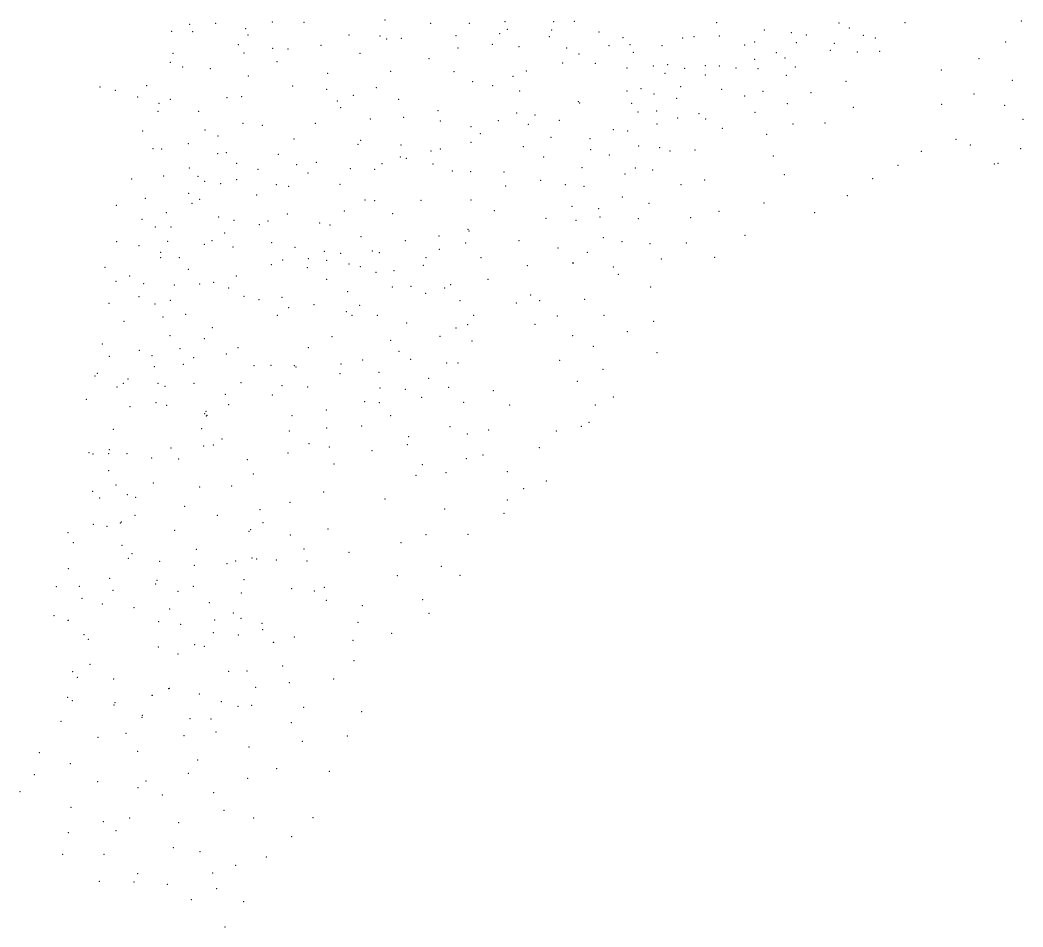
# Model space of a CAD drawing. Header units: metres. Extents: x 575963 to 576746, y 4027204 to 4027703.
# Drawn here: x 576470.2 to 576724.2, y 4027237.1 to 4027466.8 of the extents above; entities that cross this region are included whole.
import ezdxf

# ---------------------------------------------------------------- set-up
doc = ezdxf.new("R2010")
doc.units = ezdxf.units.M
doc.layers.add('NOKTAAĞAC', color=126, linetype='Continuous', lineweight=0)
doc.layers.add('NOKTAZEMIN', color=143, linetype='Continuous', lineweight=0)

msp = doc.modelspace()

# ---------------------------------------------------------------- linework, layer by layer
at = {"layer": 'NOKTAAĞAC'}
for p in [(576513.2014, 4027465.653, 341.9235), (576534.116, 4027466.296, 341.7005), (576542.1765, 4027466.1646, 341.3305), (576562.6329, 4027466.7545, 340.5992), (576584.0152, 4027465.8975, 340.0446), (576593.0585, 4027466.316, 339.7771), (576605.3641, 4027466.3124, 339.3524), (576610.599, 4027466.4661, 339.1604), (576646.6536, 4027466.1256, 337.9687), (576677.6054, 4027465.9866, 336.5215), (576694.2859, 4027466.0763, 336.2789), (576508.5958, 4027463.8976, 342.0378), (576513.9547, 4027463.8461, 341.9161), (576527.3305, 4027464.5721, 342.0278), (576527.9681, 4027462.9294, 341.8135), (576553.5669, 4027462.9445, 340.962), (576591.7031, 4027463.269, 339.6582), (576593.6224, 4027464.4128, 339.5225), (576604.847, 4027464.2071, 339.3667), (576616.8646, 4027463.7066, 338.866), (576658.6676, 4027464.2656, 337.1279), (576665.5566, 4027463.5781, 336.8226), (576669.3665, 4027462.9435, 336.5504), (576680.2099, 4027464.7402, 336.2499), (576683.8057, 4027462.9232, 335.8538), (576525.5349, 4027460.4966, 341.7884), (576561.3517, 4027462.6778, 340.5941), (576563.0333, 4027461.9706, 340.6178), (576604.2883, 4027462.5333, 339.2487), (576622.9275, 4027462.272, 338.6721), (576624.6791, 4027460.4914, 338.5271), (576637.993, 4027462.1843, 337.9283), (576640.8765, 4027462.5392, 337.8157), (576647.3539, 4027462.7507, 337.684), (576653.7548, 4027460.4142, 337.1069), (576656.2844, 4027461.2347, 337.097), (576666.804, 4027460.9886, 336.3139), (576676.4176, 4027460.8556, 335.8933), (576686.7953, 4027462.2196, 335.7704), (576508.952, 4027458.3118, 342.3812), (576526.9896, 4027458.4364, 341.8372), (576534.2425, 4027459.5815, 341.611), (576556.3114, 4027458.3025, 340.9458), (576581.1644, 4027459.6819, 340.0015), (576596.593, 4027460.0486, 339.4293), (576608.6808, 4027459.7187, 338.8269), (576611.7733, 4027458.1291, 339.0597), (576619.4155, 4027460.2567, 338.7472), (576625.5156, 4027458.6015, 338.3562), (576632.7596, 4027460.2417, 337.9677), (576661.7799, 4027458.4677, 336.3605), (576675.3921, 4027459.0606, 335.822), (576682.2882, 4027458.6714, 335.6576), (576687.9516, 4027458.8539, 335.5427), (576508.2871, 4027456.0761, 342.275), (576535.286, 4027456.2391, 341.6242), (576573.806, 4027456.9796, 340.2847), (576607.6774, 4027455.8714, 338.8059), (576615.8996, 4027455.804, 338.7979), (576634.243, 4027455.4315, 337.6493), (576656.2654, 4027456.8365, 336.526), (576663.9295, 4027457.1704, 336.1077), (576511.4499, 4027454.8477, 342.2546), (576518.4204, 4027454.4716, 342.035), (576580.1124, 4027453.6727, 339.9073), (576598.4522, 4027453.8754, 339.1991), (576623.9058, 4027454.6312, 337.9702), (576630.6158, 4027455.082, 338.0279), (576633.5645, 4027453.3009, 337.6149), (576638.5419, 4027454.506, 337.4067), (576643.7302, 4027452.8096, 336.6928), (576643.7962, 4027455.1666, 337.122), (576647.3125, 4027455.1245, 336.9714), (576651.495, 4027454.6484, 336.7564), (576657.0724, 4027454.4457, 336.6462), (576664.3177, 4027452.7479, 335.5481), (576666.5397, 4027454.8805, 335.65), (576528.0211, 4027452.5617, 341.6711), (576584.8843, 4027451.1533, 339.8298), (576595.0617, 4027452.486, 339.3343), (576490.4869, 4027449.7634, 343.1147), (576494.339, 4027448.9584, 342.8206), (576502.3088, 4027450.171, 342.612), (576560.4603, 4027449.6401, 340.6652), (576596.7803, 4027448.8022, 339.2198), (576623.9031, 4027448.8087, 337.8938), (576627.4949, 4027449.3931, 337.6078), (576630.7676, 4027448.0487, 337.3749), (576637.5499, 4027449.9306, 337.1481), (576647.8614, 4027449.2095, 336.3309), (576658.3954, 4027448.7309, 335.8143), (576500.0382, 4027447.2761, 342.7015), (576505.4601, 4027445.6549, 342.4919), (576508.2659, 4027446.7088, 342.1749), (576522.6416, 4027447.1006, 341.7945), (576550.6225, 4027446.2753, 341.1099), (576611.5712, 4027446.0521, 338.3662), (576611.9106, 4027445.7614, 338.1318), (576625.1401, 4027445.6535, 337.874), (576636.5299, 4027446.9186, 336.869), (576653.6966, 4027447.5404, 335.846), (576505.2101, 4027443.6382, 342.8425), (576515.4401, 4027443.6793, 341.9666), (576551.4156, 4027444.5849, 341.0289), (576576.09, 4027443.8054, 340.1346), (576595.9712, 4027443.2267, 339.3612), (576600.6316, 4027442.6785, 338.7207), (576626.7186, 4027443.4589, 337.4016), (576631.4268, 4027443.7021, 337.1282), (576642.2016, 4027443.0898, 336.408), (576526.7187, 4027440.6143, 341.9857), (576567.3932, 4027442.121, 340.5833), (576576.6482, 4027441.1641, 339.8172), (576598.9723, 4027440.3796, 338.6795), (576606.773, 4027441.3805, 338.7225), (576631.5328, 4027440.4076, 337.0339), (576636.7784, 4027441.9701, 336.7263), (576643.8469, 4027441.726, 335.9442), (576501.2655, 4027438.6262, 342.9246), (576517.0392, 4027438.9028, 342.1795), (576584.3964, 4027439.7744, 339.9637), (576586.7525, 4027437.9496, 339.8308), (576620.4916, 4027438.9639, 337.6563), (576624.0627, 4027438.6859, 337.3656), (576512.8589, 4027435.4447, 342.4073), (576520.3536, 4027437.4383, 342.0316), (576555.8204, 4027435.2816, 340.807), (576556.4506, 4027436.2816, 340.6711), (576566.7111, 4027435.086, 340.47), (576584.4349, 4027435.8055, 339.9353), (576604.6795, 4027437.1015, 338.5019), (576614.5829, 4027436.7341, 338.0947), (576707.2837, 4027436.5113, 333.7903), (576710.9101, 4027435.1528, 332.6953), (576503.8737, 4027434.2157, 342.7635), (576506.1375, 4027434.138, 342.7535), (576520.2565, 4027432.923, 342.19), (576522.4359, 4027433.1404, 342.2371), (576574.3007, 4027433.6111, 340.1772), (576576.6334, 4027434.093, 339.9518), (576614.6936, 4027433.9448, 338.0721), (576619.4471, 4027432.6096, 337.415), (576626.8855, 4027434.8859, 336.9624), (576632.2319, 4027434.437, 336.6457), (576634.8422, 4027433.5964, 336.3239), (576698.4418, 4027433.5125, 333.711), (576525.0759, 4027430.4354, 342.0763), (576540.2863, 4027430.1802, 341.37), (576545.3031, 4027430.7135, 341.2426), (576561.8838, 4027430.4265, 340.6034), (576566.5641, 4027432.0689, 340.669), (576568.0314, 4027431.7744, 340.4689), (576574.8333, 4027430.3177, 340.1362), (576602.8452, 4027432.0862, 338.699), (576692.5257, 4027429.9682, 333.3963), (576716.9827, 4027430.33, 332.0845), (576717.8459, 4027430.461, 331.9557), (576513.0815, 4027429.3126, 342.5794), (576530.4804, 4027428.955, 341.85), (576543.1797, 4027428.0641, 341.302), (576553.8554, 4027429.1564, 340.9468), (576559.9976, 4027428.9172, 340.5624), (576579.6738, 4027428.5501, 339.9066), (576584.3414, 4027428.3369, 339.6846), (576592.754, 4027428.2521, 339.2377), (576612.5189, 4027429.3979, 338.1762), (576623.4354, 4027427.7619, 336.9766), (576626.0065, 4027429.3362, 336.7419), (576630.4135, 4027428.7748, 336.5314), (576498.5117, 4027426.5009, 342.9229), (576506.5845, 4027427.2772, 342.7877), (576515.2824, 4027427.1782, 342.427), (576516.9636, 4027425.8871, 341.7148), (576521.035, 4027425.3404, 342.2673), (576525.0962, 4027426.3543, 342.2059), (576551.2509, 4027425.1277, 341.1415), (576608.3561, 4027425.1041, 338.4034), (576637.6282, 4027425.0788, 335.7332), (576686.1389, 4027426.5942, 333.6036), (576512.9251, 4027422.8493, 342.4535), (576530.1425, 4027422.4846, 342.024), (576538.2847, 4027424.6919, 341.5037), (576593.1862, 4027424.7176, 339.1468), (576613.0343, 4027424.6446, 337.5466), (576679.7095, 4027422.2488, 333.6449), (576494.6153, 4027419.8446, 343.3504), (576502.0018, 4027421.577, 343.2156), (576513.8058, 4027420.3179, 342.4558), (576515.7379, 4027421.3709, 342.3548), (576557.5743, 4027421.2268, 340.6919), (576560.0751, 4027421.0256, 340.7967), (576571.8026, 4027421.1304, 340.5026), (576584.4337, 4027421.2208, 339.6531), (576622.7307, 4027421.929, 336.8962), (576629.5138, 4027420.327, 336.4393), (576507.2941, 4027417.9476, 342.9562), (576552.3896, 4027418.4343, 341.0151), (576564.5521, 4027417.7286, 340.6444), (576590.3433, 4027418.5189, 339.4298), (576610.0341, 4027419.5811, 337.8019), (576616.7495, 4027419.0113, 337.5052), (576671.4485, 4027418.0135, 333.579), (576501.0803, 4027416.2609, 343.1681), (576520.5227, 4027416.9079, 342.4929), (576524.4519, 4027416.0446, 342.111), (576530.8366, 4027414.9229, 342.0901), (576533.003, 4027415.9128, 342.2624), (576546.1264, 4027415.3565, 341.3345), (576548.7481, 4027414.8444, 341.1337), (576610.9869, 4027416.0021, 338.0821), (576617.0957, 4027416.857, 337.3259), (576626.8092, 4027416.5012, 336.6503), (576640.0405, 4027416.7487, 335.2477), (576504.5338, 4027414.3587, 342.8663), (576508.445, 4027414.3787, 342.9789), (576522.0799, 4027412.8667, 342.2506), (576583.6503, 4027413.7664, 339.704), (576583.8814, 4027413.3317, 339.7852), (576494.71, 4027410.6155, 343.3521), (576500.3669, 4027409.656, 343.2736), (576507.6426, 4027410.7444, 342.9603), (576516.8876, 4027409.9965, 342.6966), (576518.8694, 4027410.9168, 342.4539), (576533.9794, 4027410.3939, 342.0597), (576556.5736, 4027411.9203, 340.8062), (576567.7621, 4027410.927, 340.4104), (576576.2847, 4027412.0786, 340.1231), (576583.0437, 4027410.2796, 339.4942), (576596.5833, 4027410.9025, 338.508), (576617.9287, 4027411.6566, 337.2292), (576622.6267, 4027410.6079, 337.0246), (576629.792, 4027410.0995, 336.0534), (576505.8247, 4027407.975, 343.2061), (576524.1494, 4027409.3015, 342.2034), (576539.8865, 4027409.2345, 341.8579), (576547.2939, 4027408.2045, 341.3801), (576551.4303, 4027407.6773, 341.2969), (576559.4867, 4027408.2483, 341.0121), (576561.2276, 4027407.8504, 340.8855), (576576.4447, 4027408.7231, 340.0537), (576606.4408, 4027409.0327, 338.4325), (576613.8922, 4027407.9829, 337.5367), (576505.8883, 4027406.6244, 343.3044), (576510.5559, 4027406.5488, 343.0356), (576533.8382, 4027404.8113, 342.122), (576536.7206, 4027406.0007, 342.153), (576543.2437, 4027406.3221, 341.8451), (576547.8477, 4027405.9459, 341.4561), (576553.5764, 4027404.9563, 340.9003), (576572.3845, 4027404.6155, 340.2065), (576573.071, 4027406.5612, 340.1591), (576586.981, 4027406.5556, 339.2338), (576610.2338, 4027405.1849, 338.0812), (576610.2528, 4027405.3455, 338.0902), (576491.7418, 4027404.1556, 343.559), (576497.9854, 4027401.923, 343.5174), (576512.8244, 4027403.6015, 342.7996), (576525.0307, 4027401.9556, 342.2469), (576542.9487, 4027404.0493, 341.6451), (576556.4062, 4027404.3274, 341.2889), (576560.4107, 4027402.8551, 341.0438), (576564.9639, 4027403.2874, 340.8485), (576620.4403, 4027404.2658, 337.2629), (576621.7104, 4027402.3686, 337.3196), (576494.5402, 4027400.6331, 343.5514), (576501.5723, 4027400.008, 343.4679), (576509.3384, 4027399.6584, 343.1063), (576515.6825, 4027399.9431, 342.6326), (576519.2798, 4027400.3722, 342.6224), (576547.854, 4027401.1225, 341.4799), (576579.2555, 4027399.7438, 339.9555), (576588.7762, 4027401.0657, 339.3576), (576523.0472, 4027398.8687, 342.2927), (576553.2358, 4027397.9781, 341.1791), (576564.5248, 4027399.2049, 340.8015), (576569.2627, 4027399.3022, 340.5334), (576572.987, 4027397.5232, 340.0424), (576577.793, 4027398.9016, 340.4995), (576599.5177, 4027397.1455, 338.6001), (576492.7866, 4027395.0165, 343.8659), (576500.3183, 4027396.7165, 343.3109), (576504.4005, 4027394.8419, 343.2656), (576508.3128, 4027395.8016, 343.2569), (576526.9436, 4027396.7941, 342.2948), (576530.7423, 4027395.9382, 342.1858), (576536.5692, 4027396.5128, 342.0979), (576544.6361, 4027394.7138, 341.9457), (576556.2505, 4027394.532, 341.0866), (576581.6792, 4027395.6763, 339.9468), (576601.7756, 4027395.6638, 338.5249), (576512.1628, 4027392.2271, 343.2123), (576535.3697, 4027391.9834, 342.1283), (576538.2685, 4027393.9448, 342.117), (576552.8381, 4027392.8902, 341.3719), (576554.2909, 4027391.9826, 341.286), (576560.6883, 4027392.0286, 341.1248), (576585.0682, 4027392.0048, 339.3811), (576618.1058, 4027391.9551, 337.5113), (576496.5313, 4027390.4877, 343.7068), (576506.423, 4027391.5864, 343.2119), (576568.1223, 4027390.0342, 340.6217), (576583.6184, 4027389.5975, 339.5773), (576508.2033, 4027386.8552, 343.1284), (576518.97, 4027388.9027, 342.713), (576580.6212, 4027388.759, 339.9745), (576491.0555, 4027384.7274, 344.203), (576516.9073, 4027386.1098, 342.7124), (576549.2305, 4027386.6221, 341.5901), (576564.1112, 4027385.6658, 341.0298), (576576.6076, 4027386.6738, 340.1521), (576584.6953, 4027385.5094, 339.6674), (576500.4085, 4027383.1196, 343.9384), (576503.6114, 4027381.7897, 343.6523), (576510.7288, 4027383.551, 343.2701), (576522.5016, 4027382.2248, 342.5858), (576525.4058, 4027383.8145, 342.626), (576543.2522, 4027383.8433, 341.9462), (576566.2241, 4027382.8565, 340.4278), (576492.8543, 4027381.592, 344.2795), (576511.5485, 4027379.5893, 343.3719), (576514.1716, 4027381.2776, 343.1556), (576529.5062, 4027379.2296, 342.3777), (576533.7913, 4027379.3064, 342.1518), (576539.7356, 4027379.258, 342.0114), (576551.4785, 4027379.6729, 341.4253), (576557.0168, 4027380.7134, 341.3101), (576569.1349, 4027380.8831, 340.4818), (576578.2309, 4027379.8771, 340.1635), (576581.1642, 4027379.9175, 340.1647), (576489.2497, 4027376.6201, 344.7691), (576489.8127, 4027377.3056, 344.7239), (576504.2362, 4027378.9918, 343.8247), (576540.1508, 4027378.906, 342.0144), (576551.2186, 4027377.2198, 341.4791), (576561.1416, 4027377.5302, 341.0702), (576496.3836, 4027374.7292, 344.4479), (576497.5688, 4027375.8447, 344.2433), (576505.1362, 4027374.7321, 343.7783), (576514.3094, 4027374.7698, 343.1906), (576526.1922, 4027374.9524, 342.4711), (576536.6067, 4027374.2015, 342.2279), (576573.7438, 4027376.0116, 340.1591), (576494.7759, 4027373.8106, 344.6869), (576506.9662, 4027373.9779, 343.7944), (576522.2518, 4027371.9525, 342.9547), (576534.1075, 4027371.8146, 342.2082), (576543.1023, 4027373.864, 341.9222), (576561.3819, 4027373.6101, 341.4504), (576567.7988, 4027373.2349, 340.7578), (576578.7566, 4027373.7955, 340.0073), (576486.9865, 4027370.725, 344.9737), (576504.66, 4027369.8455, 344.0213), (576507.3582, 4027369.1811, 344.1623), (576523.0949, 4027369.3457, 342.8085), (576557.4641, 4027370.1655, 341.3103), (576561.2056, 4027369.8939, 341.2857), (576571.931, 4027371.2587, 340.4396), (576620.4564, 4027371.2788, 337.7246), (576498.0865, 4027368.8899, 344.4949), (576517.0076, 4027367.0661, 343.2487), (576517.3084, 4027367.6425, 343.3836), (576517.4286, 4027366.5386, 343.1035), (576517.5578, 4027366.6665, 343.2087), (576539.0983, 4027366.5436, 341.9153), (576547.811, 4027367.9803, 341.5237), (576564.1203, 4027366.5595, 341.2038), (576579.1299, 4027363.8354, 340.5308), (576612.4068, 4027363.8836, 338.7223), (576614.3201, 4027364.8938, 338.5257), (576493.8259, 4027363.1346, 344.8285), (576516.2637, 4027363.287, 343.0436), (576538.4648, 4027362.6885, 342.1059), (576547.8623, 4027363.486, 341.7573), (576583.5294, 4027361.9689, 340.0286), (576516.7696, 4027358.8799, 343.5395), (576519.1838, 4027359.1268, 343.3882), (576521.3364, 4027360.7039, 343.3202), (576543.4101, 4027359.4728, 342.1098), (576568.3351, 4027359.239, 341.064), (576568.6421, 4027361.2384, 341.0504), (576487.6956, 4027357.2534, 345.4647), (576488.7173, 4027356.8359, 345.5071), (576492.6934, 4027356.9325, 345.0703), (576492.8065, 4027357.9576, 345.1266), (576497.3461, 4027356.9857, 344.8529), (576508.481, 4027358.3826, 344.2327), (576538.0667, 4027357.1545, 342.3915), (576548.5176, 4027358.6184, 341.9299), (576559.3466, 4027357.7125, 341.439), (576503.5912, 4027355.8564, 344.6306), (576510.3846, 4027355.6484, 344.2413), (576527.7946, 4027355.4708, 342.932), (576549.7036, 4027354.3205, 341.835), (576572.0831, 4027354.1672, 341.1093), (576583.2645, 4027355.7321, 340.5407), (576492.7014, 4027352.638, 345.1527), (576529.2996, 4027351.805, 342.9282), (576570.497, 4027351.5171, 341.0388), (576578.061, 4027352.115, 340.6301), (576494.5229, 4027349.0636, 345.269), (576503.9676, 4027349.522, 344.583), (576523.8262, 4027348.7371, 343.2624), (576603.4961, 4027350.016, 339.4946), (576488.6443, 4027347.4201, 345.5933), (576497.3721, 4027346.5596, 345.1496), (576515.7435, 4027348.515, 343.8304), (576547.1552, 4027347.2434, 341.9239), (576597.7956, 4027348.0575, 339.9583), (576490.3675, 4027345.7544, 345.5151), (576499.5086, 4027345.9378, 344.7556), (576511.8931, 4027343.6595, 344.0845), (576538.5673, 4027344.6666, 342.7309), (576562.6824, 4027345.5055, 341.5887), (576593.6209, 4027345.2082, 340.181), (576499.348, 4027341.3221, 344.8543), (576520.1709, 4027341.3342, 343.638), (576530.9738, 4027342.766, 343.0895), (576592.7582, 4027341.8207, 340.2966), (576488.7711, 4027339.0742, 346.4497), (576492.2893, 4027338.5408, 345.8559), (576495.6411, 4027339.4057, 345.3835), (576495.8759, 4027339.6724, 345.2473), (576531.7558, 4027339.4554, 343.4593), (576482.3614, 4027336.9242, 346.3928), (576509.4152, 4027337.5669, 344.4326), (576528.2106, 4027337.2548, 343.5271), (576528.6107, 4027337.6804, 343.4277), (576538.6841, 4027336.3455, 342.8506), (576548.2469, 4027337.862, 342.1365), (576483.7285, 4027334.4184, 346.5675), (576496.0774, 4027333.7862, 345.6813), (576566.7218, 4027334.465, 341.7689), (576498.5843, 4027331.6827, 345.4173), (576514.9026, 4027332.6988, 344.3565), (576542.1082, 4027332.8449, 342.9408), (576553.5747, 4027331.9463, 342.4861), (576497.6594, 4027330.4336, 345.4625), (576505.5624, 4027329.6577, 344.9829), (576514.3813, 4027328.66, 344.4828), (576522.6123, 4027329.0822, 344.0856), (576524.8429, 4027329.8225, 343.9898), (576528.9568, 4027330.5685, 343.5087), (576530.1383, 4027330.2835, 343.5468), (576535.1544, 4027330.0632, 343.4969), (576542.8739, 4027329.777, 342.958), (576482.4844, 4027327.8627, 347.149), (576581.6201, 4027326.1727, 341.301), (576479.447, 4027323.3047, 347.0814), (576485.2773, 4027323.3899, 346.9144), (576492.9557, 4027325.4251, 345.9988), (576504.5693, 4027323.9728, 345.3868), (576504.956, 4027324.8808, 345.3011), (576514.0836, 4027323.3958, 344.8685), (576526.9857, 4027325.0191, 343.922), (576493.7453, 4027322.3277, 346.2329), (576510.2353, 4027322.0862, 344.9246), (576526.2394, 4027321.719, 344.2143), (576539.0047, 4027322.7606, 343.2892), (576544.7733, 4027322.1826, 343.1618), (576547.2612, 4027323.1474, 342.9396), (576485.8982, 4027320.3311, 346.7892), (576491.0359, 4027318.8988, 346.5902), (576518.2056, 4027319.2617, 344.5857), (576547.7867, 4027319.8364, 343.0349), (576478.8049, 4027315.9033, 347.5961), (576499.1181, 4027317.9837, 346.1461), (576508.1008, 4027317.5889, 345.4206), (576524.246, 4027316.6265, 344.7936), (576573.8051, 4027316.5066, 341.8256), (576482.4163, 4027314.7755, 347.3527), (576482.4987, 4027314.7733, 347.3607), (576505.3726, 4027314.4055, 345.4054), (576510.9382, 4027313.7367, 345.2377), (576519.5079, 4027314.8379, 344.7596), (576526.176, 4027315.3035, 344.3959), (576531.4989, 4027313.9627, 344.0192), (576486.4728, 4027311.1619, 347.1287), (576519.2206, 4027311.6446, 344.761), (576525.5146, 4027311.0283, 344.6067), (576531.6786, 4027312.4093, 344.2519), (576539.73, 4027310.5207, 343.8149), (576487.5018, 4027309.9451, 347.1397), (576505.2412, 4027308.0355, 345.5979), (576514.4852, 4027308.5623, 345.2482), (576516.8668, 4027308.173, 345.0956), (576534.3518, 4027309.1579, 343.9383), (576534.4229, 4027309.1647, 343.9717), (576510.2133, 4027306.2345, 345.5404), (576487.9904, 4027303.6377, 347.2005), (576536.7085, 4027303.2336, 344.2538), (576483.5812, 4027301.7256, 347.5164), (576484.7252, 4027300.3507, 347.5304), (576523.0739, 4027301.8493, 344.9685), (576527.6869, 4027301.9433, 344.8015), (576493.9646, 4027299.8783, 346.6678), (576538.4239, 4027299.002, 344.1404), (576482.3199, 4027295.2678, 347.8318), (576503.6754, 4027295.7965, 346.1378), (576503.697, 4027295.7997, 346.3695), (576507.8821, 4027297.4632, 345.7762), (576508.0748, 4027297.5049, 346.0309), (576515.6187, 4027296.1309, 345.333), (576529.9119, 4027297.784, 344.8485), (576483.4961, 4027294.4545, 347.7288), (576494.01, 4027293.2845, 346.8143), (576494.265, 4027293.908, 346.836), (576521.1698, 4027294.1787, 345.2041), (576525.4237, 4027293.0165, 345.3716), (576528.8611, 4027293.2595, 344.9686), (576501.1713, 4027290.7183, 346.2784), (576556.745, 4027291.6191, 343.5583), (576480.5857, 4027289.195, 348.1767), (576501.1474, 4027290.1666, 346.4574), (576513.2618, 4027289.8296, 345.711), (576518.6131, 4027289.741, 345.706), (576538.9547, 4027288.8099, 344.5918), (576489.9822, 4027285.1744, 347.3552), (576497.0964, 4027286.1176, 346.6703), (576511.7461, 4027285.5961, 345.9356), (576519.8785, 4027286.4458, 345.6767), (576553.1307, 4027285.5075, 344.0099), (576475.1509, 4027281.2481, 349.0706), (576500.0393, 4027281.5608, 346.6043), (576482.9321, 4027278.5089, 348.6366), (576515.2269, 4027279.375, 346.3738), (576473.8794, 4027275.6829, 349.5445), (576512.8374, 4027275.9917, 346.3973), (576489.897, 4027273.8709, 347.582), (576502.1046, 4027274.0834, 346.8989), (576470.2415, 4027271.3755, 349.7816), (576500.1202, 4027272.3502, 347.1485), (576519.3061, 4027271.086, 345.9589), (576483.1501, 4027267.4031, 348.705), (576491.3505, 4027263.7643, 348.2916), (576481.0151, 4027255.5323, 349.481), (576490.2763, 4027248.6363, 349.4455), (576499.0889, 4027248.5292, 347.5822)]:
    msp.add_point(p, dxfattribs=at)
at = {"layer": 'NOKTAZEMIN'}
for p in [(576519.766, 4027465.9225, 341.7198), (576574.2171, 4027465.9011, 340.2992), (576723.7639, 4027466.54, 336.2766), (576566.7517, 4027462.1104, 340.4807), (576580.5947, 4027462.8151, 340.0992), (576589.8443, 4027460.5664, 339.7705), (576719.8541, 4027461.1806, 334.4867), (576538.0858, 4027459.4188, 341.667), (576546.4736, 4027460.3243, 340.922), (576713.0935, 4027457.0042, 334.5153), (576548.1585, 4027453.2738, 340.9933), (576564.0985, 4027453.7579, 340.3657), (576703.5168, 4027454.1046, 335.0091), (576679.425, 4027451.2477, 334.8579), (576721.5146, 4027451.498, 333.8013), (576539.3101, 4027450.0591, 341.1903), (576547.867, 4027449.225, 341.0155), (576554.6488, 4027447.6993, 340.803), (576589.9239, 4027450.1236, 339.2711), (576670.5306, 4027448.3279, 334.9994), (576711.8171, 4027448.0665, 333.6851), (576526.3332, 4027447.3331, 341.6167), (576566.1157, 4027446.7207, 340.4315), (576664.5267, 4027445.6237, 335.0935), (576703.6085, 4027445.3856, 333.9491), (576719.5556, 4027445.1693, 332.8159), (576656.337, 4027443.4046, 335.293), (576681.2859, 4027444.6413, 334.735), (576531.6264, 4027440.1046, 341.4732), (576544.9984, 4027440.626, 341.0564), (576558.9598, 4027441.7112, 340.4895), (576591.3289, 4027441.2827, 339.2435), (576665.9379, 4027440.4116, 335.3929), (576674.0602, 4027440.6894, 335.056), (576724.1927, 4027441.5777, 332.3073), (576648.0912, 4027439.3096, 335.4478), (576659.3035, 4027437.8311, 335.4435), (576539.6327, 4027436.6057, 341.2268), (576535.6523, 4027432.7825, 341.5719), (576597.7195, 4027434.7103, 338.7365), (576641.1421, 4027433.8889, 335.6662), (576723.6476, 4027434.1828, 331.7385), (576661.0234, 4027432.2992, 334.7619), (576663.812, 4027427.6069, 334.3732), (576535.1462, 4027425.0949, 341.6473), (576602.0523, 4027426.1486, 338.4188), (576643.5861, 4027426.2729, 335.3996), (576658.6435, 4027420.4412, 334.4067), (576537.9618, 4027417.6468, 341.663), (576647.2018, 4027418.2836, 334.6802), (576603.4263, 4027416.5692, 338.2611), (576653.8339, 4027412.2616, 334.2277), (576638.9388, 4027410.3162, 335.3085), (576598.6716, 4027404.5493, 338.3772), (576632.6071, 4027406.2218, 335.9254), (576646.1701, 4027406.6845, 334.6877), (576629.9302, 4027399.1439, 336.2173), (576595.8961, 4027395.0905, 338.5064), (576613.2049, 4027396.0264, 337.6778), (576606.2737, 4027391.8367, 338.3794), (576600.6359, 4027389.7214, 338.5393), (576630.7153, 4027390.4296, 336.4711), (576610.1764, 4027386.804, 337.8071), (576624.0419, 4027387.8411, 337.1392), (576615.4046, 4027384.1245, 337.6383), (576631.5423, 4027382.5101, 336.6713), (576606.8685, 4027380.5858, 338.3167), (576617.8192, 4027378.3237, 337.6535), (576611.367, 4027375.2949, 338.0618), (576590.0432, 4027372.9159, 339.3827), (576582.573, 4027369.9248, 339.8863), (576594.2572, 4027369.2485, 339.2623), (576615.8866, 4027369.3048, 337.9884), (576556.7265, 4027363.9465, 341.3375), (576588.9209, 4027362.9921, 339.8081), (576606.0644, 4027362.6876, 338.8569), (576587.4816, 4027356.6262, 340.1171), (576601.6958, 4027358.4748, 339.1391), (576593.634, 4027352.3689, 339.864), (576577.7267, 4027342.9276, 340.8146), (576573.0432, 4027336.4696, 341.1422), (576583.7049, 4027336.5217, 340.9349), (576576.898, 4027328.4435, 341.5576), (576565.8047, 4027326.0837, 341.7414), (576556.9196, 4027318.4658, 342.4267), (576572.1892, 4027319.9869, 341.7263), (576555.8466, 4027314.2329, 342.7218), (576564.3651, 4027311.4973, 342.2966), (576554.5815, 4027309.7014, 342.8614), (576554.8258, 4027304.521, 343.0703), (576549.6662, 4027299.9326, 343.8486), (576542.0452, 4027292.7256, 344.3137), (576528.1797, 4027282.6732, 345.2374), (576541.6808, 4027284.1101, 344.5789), (576535.1868, 4027277.2278, 345.2882), (576548.5948, 4027276.5088, 344.9481), (576527.9144, 4027274.7267, 345.7153), (576506.2725, 4027270.5444, 346.7187), (576521.9, 4027266.6825, 346.4642), (576497.9557, 4027264.7113, 347.2432), (576510.4131, 4027263.5383, 346.6647), (576529.3839, 4027264.719, 346.0346), (576544.433, 4027264.7641, 345.1583), (576482.4731, 4027260.9583, 348.7632), (576494.5049, 4027261.4667, 347.4695), (576538.9862, 4027259.9756, 345.8705), (576491.4596, 4027255.4837, 347.8825), (576509.0792, 4027257.1639, 346.6917), (576515.8336, 4027256.196, 346.3887), (576532.6193, 4027254.8212, 345.9833), (576524.8434, 4027252.6895, 346.1156), (576500.0008, 4027250.5894, 347.2547), (576518.9939, 4027250.7637, 346.3645), (576507.5098, 4027247.8949, 346.9723), (576520.0028, 4027246.8284, 346.3061), (576513.6121, 4027244.0309, 346.559), (576526.8563, 4027243.5119, 346.2453), (576522.1164, 4027237.1247, 346.799)]:
    msp.add_point(p, dxfattribs=at)

doc.saveas('drawing.dxf')
